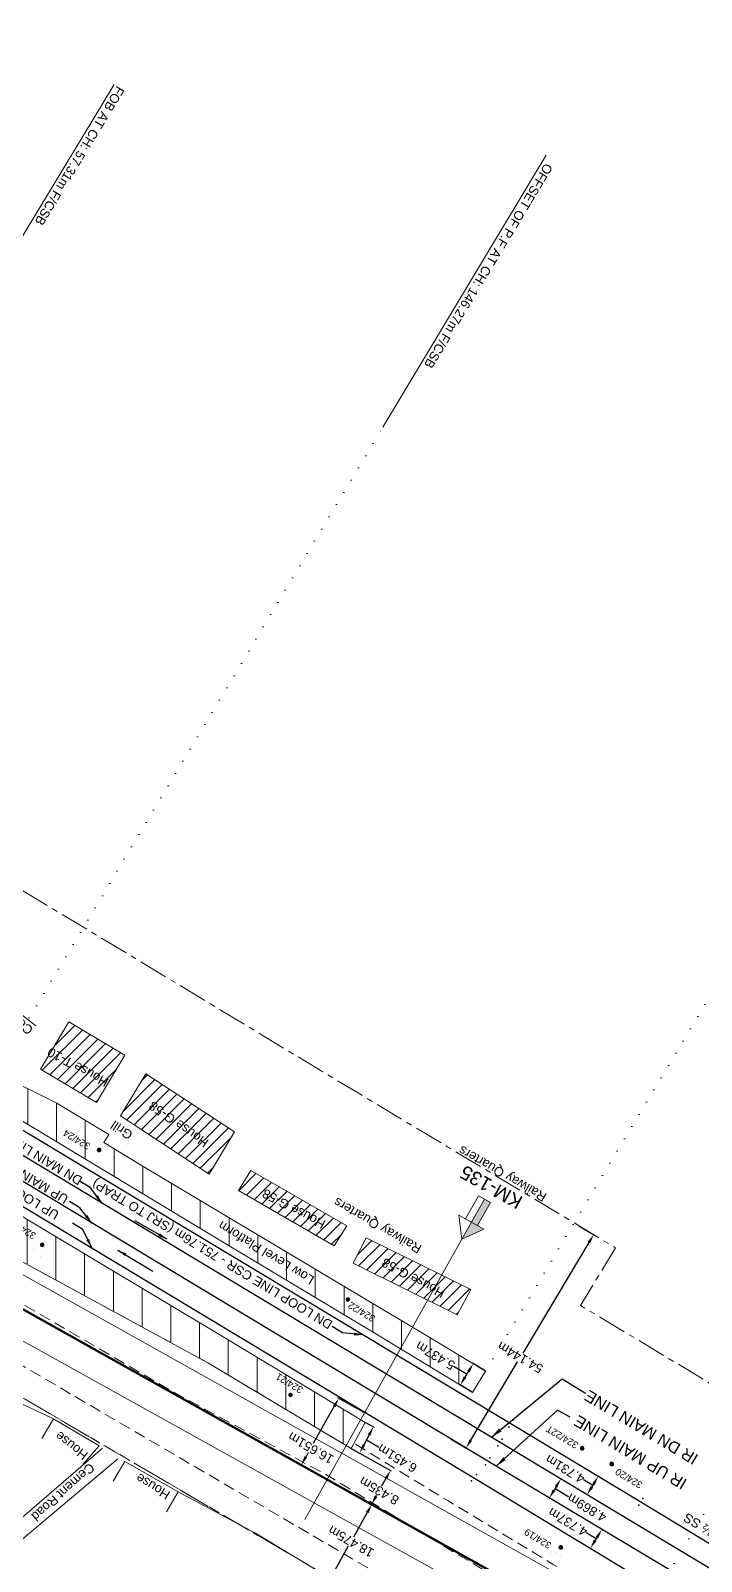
# Model space of a CAD drawing. Header units: metres. Extents: x 560405 to 1249476, y 3385111 to 6787087.
# Drawn here: x 624461.4 to 624607.2, y 3393520.6 to 3393853.8 of the extents above; entities that cross this region are included whole.
import ezdxf
from ezdxf.enums import TextEntityAlignment as Align

# ---------------------------------------------------------------- set-up
doc = ezdxf.new("R2010")
doc.units = ezdxf.units.M
doc.header["$MEASUREMENT"] = 0
doc.header["$PDSIZE"] = 0.05
for name, pattern in [('ACAD_ISO07W100', [3, 0, -3]), ('CENTER', [2, 1.25, -0.25, 0.25, -0.25]), ('DASHED', [0.75, 0.5, -0.25])]:
    doc.linetypes.add(name, pattern=pattern)
doc.layers.get('Defpoints').update_dxf_attribs({"color": 5, "lineweight": 0})
for name, color, linetype, lineweight in [('Boundary Dim', 10, 'Continuous', 13), ('Compound Wall', 7, 'Continuous', 13), ('DOTED LINE', 7, 'ACAD_ISO07W100', 18), ('Exg track', 7, 'Continuous', 0), ('Existing IR Track', 143, 'Continuous', 0), ('Existing Railway Boundary', 7, 'CENTER', 0), ('flow direction', 7, 'Continuous', 0), ('Grill', 7, 'Continuous', 13), ("MANDI GOBINDGARH STN. SRJ's", 251, 'Continuous', 0), ('NEW MANDI GOBINDGARH PLATFORM', 1, 'Continuous', 0), ('OHE MAST', 7, 'Continuous', 0), ('OHE MAST TEXT', 7, 'Continuous', 0), ('Platform', 7, 'Continuous', 0), ('Proposed Chainage', 10, 'Continuous', 0), ('PROPOSED DFCC TRACK', 1, 'Continuous', 0), ('Religious_Place', 7, 'Continuous', 13), ('Residential Building Pucca', 7, 'Continuous', 13), ('Residential Building Semipucca', 7, 'Continuous', 13), ('SRJ CH. in Station', 7, 'Continuous', 0), ('Subroad Edge', 34, 'Continuous', 0), ('Text', 7, 'Continuous', 0)]:
    doc.layers.add(name, color=color, linetype=linetype, lineweight=lineweight)
for name, color, linetype in [('Dimension', 10, 'Continuous'), ('OP-3 CH UP', 7, 'Continuous'), ('Point Code', 7, 'Continuous'), ('PROPOSED ROADS', 10, 'DASHED')]:
    doc.layers.add(name, color=color, linetype=linetype)
doc.styles.add('ARIAL', font='arial.ttf')
doc.styles.get("Standard").update_dxf_attribs({"font": 'arial.ttf'})
doc.styles.add('Style-Arial', font='arial.ttf')
doc.linetypes.add('F-LINE', pattern='A,0.6,["X",Standard,S=0.3,R=0,X=0,Y=-0.15],0.1', length=0.7)
doc.dimstyles.new('ISO-25', dxfattribs={"dimtxt": 2.5, "dimasz": 2.5, "dimexe": 1.25, "dimexo": 0.625, "dimtad": 1, "dimdec": 3, "dimtxsty": 'Standard', "dimcen": 2.5, "dimadec": 0, "dimazin": 0, "dimtfac": 1, "dimtdec": 3, "dimtmove": 0, "dimatfit": 3, "dimfxl": 1, "dimarcsym": 0})
doc.dimstyles.get("Standard").update_dxf_attribs({"dimtxt": 2.5, "dimasz": 2.5, "dimexe": 0.18, "dimexo": 0.0625, "dimgap": 0.09, "dimtad": 0, "dimtih": 1, "dimtoh": 1, "dimdec": 3, "dimzin": 0, "dimdsep": 46, "dimtxsty": 'Standard', "dimcen": 0.09, "dimaunit": 1, "dimadec": 4, "dimazin": 0, "dimtfac": 1, "dimtdec": 3, "dimtofl": 0, "dimtmove": 0, "dimatfit": 3, "dimfxl": 1, "dimtolj": 1, "dimtzin": 0, "dimarcsym": 0})
pattern_1 = [(45, (0, 0), (-1.325825214724776, 1.325825214724777), [])]

# ---------------------------------------------------------------- blocks, each defined once
blk = doc.blocks.new('*D3')
at = {"layer": 'Defpoints', "color": 0, "lineweight": 9, "transparency": 16777216}
for p in [(624528.364718475, 3393556.133679542), (624533.9922297796, 3393552.981506741), (624525.8550263346, 3393538.45431954)]:
    blk.add_point(p, dxfattribs=at)
at = {"layer": 'Dimension', "color": 0, "lineweight": -2, "transparency": 16777216}
for p, q in [((624527.3873308211, 3393554.388768835), (624522.8490264915, 3393546.286624528)), ((624533.93770132, 3393553.012050104), (624528.2076765115, 3393556.22164443)), ((624521.2049026835, 3393543.351403048), (624521.7629142631, 3393544.347610004)), ((624525.8004978751, 3393538.484862904), (624520.0704730663, 3393541.69445723))]:
    blk.add_line(p, q, dxfattribs=at)
at = {"layer": 'Dimension', "color": 0, "lineweight": 9, "transparency": 16777216}
for points in [[(624527.09651237, 3393554.551666778), (624527.6781492722, 3393554.225870893), (624528.364718475, 3393556.133679542)], [(624520.9140842324, 3393543.514300991), (624521.4957211346, 3393543.188505106), (624520.2275150298, 3393541.606492341)]]:
    blk.add_solid(points, dxfattribs=at)
at = {"layer": 'Dimension', "color": 0, "lineweight": 0, "transparency": 16777216, "insert": (624522.3059703774, 3393545.317117266), "char_height": 2, "attachment_point": 5, "rotation": 150}
blk.add_mtext('\\A1;16.651m', dxfattribs=at)
blk = doc.blocks.new('OHE MAST')
h = blk.add_hatch(color=256)
edge = h.paths.add_edge_path()
edge.add_arc((0, 0), 0.4115136487034073, 0, 360)
at = {"lineweight": 13, "const_width": 0.008, "flags": 128}
for points in [[(1.200000000093132, 2.8), (1.200000000093132, 1.6), (-1.199999999906868, 1.6), (-1.199999999906868, 2.8)], [(9.313225746154786e-11, 1.6), (0, 0)]]:
    blk.add_lwpolyline(points, dxfattribs=at)
blk.add_circle((0, 0), 0.4115136487034073)
blk = doc.blocks.new('*D45')
at = {"layer": 'Boundary Dim', "color": 0, "lineweight": -2, "transparency": 16777216}
for p, q in [((624534.5807884481, 3393531.274325377), (624531.5940971448, 3393525.925728152)), ((624535.5013074977, 3393533.050993869), (624535.3987184236, 3393533.108280272)), ((624527.5238298959, 3393518.636652078), (624530.5105211987, 3393523.985249303)), ((624526.4941735349, 3393516.920926568), (624526.3915844605, 3393516.978212971))]:
    blk.add_line(p, q, dxfattribs=at)
at = {"layer": 'Boundary Dim', "color": 0, "lineweight": 9, "transparency": 16777216}
for points in [[(624534.2897556146, 3393531.436839995), (624534.8718212815, 3393531.11181076), (624535.5558761536, 3393533.020522378)], [(624527.2327970624, 3393518.799166696), (624527.8148627293, 3393518.474137461), (624526.5487421906, 3393516.890455077)]]:
    blk.add_solid(points, dxfattribs=at)
at = {"layer": 'Defpoints', "color": 0, "lineweight": 9, "transparency": 16777216}
for p in [(624535.555876154, 3393533.020522378), (624535.5558761536, 3393533.020522378), (624526.5487421912, 3393516.890455077)]:
    blk.add_point(p, dxfattribs=at)
at = {"layer": 'Boundary Dim', "color": 0, "transparency": 16777216, "insert": (624531.0523091721, 3393524.955488727), "char_height": 2, "attachment_point": 5, "rotation": 150}
blk.add_mtext('\\A1;18.475m', dxfattribs=at)
blk = doc.blocks.new('KM POST PLAN')
at = {"extrusion": (0, 0, -1)}
h = blk.add_hatch(color=256, dxfattribs=at)
h.paths.add_polyline_path([(0, -20), (-4.656612873077393e-10, -8.468602305278182), (3, -8.468602305054665), (3, -20)])
h.paths.add_polyline_path([(-4.656612873077393e-10, -8.468602305278182), (0, 0), (6.250000000232831, -8.46860230481252), (3, -8.468602305054665)], flags=16)
at = {"flags": 128}
for points in [[(0, 0), (-6.250000000232831, -8.46860230481252), (6.250000000465661, -8.468602305278182)], [(0, 0), (0, -20)], [(0, 0), (6.250000000465661, -8.468602305278182)], [(3, -8.468602305278182), (3, -19.99999999953434), (-3, -20), (-3, -8.468602305278182)]]:
    blk.add_lwpolyline(points, dxfattribs=at)
at = {"style": 'Style-Arial'}
blk.add_attdef('KM-POST', text='', height=6, dxfattribs=at).set_placement((0, -26, -263.947480116054), align=Align.MIDDLE_CENTER)
blk = doc.blocks.new('*D76')
at = {"layer": 'Defpoints', "color": 0, "lineweight": 9, "transparency": 16777216}
for p in [(624531.0563110168, 3393545.209085765), (624526.9341455168, 3393537.849865821), (624535.5013476943, 3393533.051065742)]:
    blk.add_point(p, dxfattribs=at)
at = {"layer": 'Dimension', "color": 0, "lineweight": -2, "transparency": 16777216}
for p, q in [((624531.1108394763, 3393545.178542401), (624539.7805551578, 3393540.322320797)), ((624526.9886739764, 3393537.819322457), (624535.6583896579, 3393532.963100853)), ((624538.6461255404, 3393538.665374979), (624537.6994027863, 3393536.975209707)), ((624536.4787353482, 3393534.795976449), (624536.612623797, 3393535.035004829))]:
    blk.add_line(p, q, dxfattribs=at)
at = {"layer": 'Dimension', "color": 0, "lineweight": 9, "transparency": 16777216}
for points in [[(624538.3553070893, 3393538.828272922), (624538.9369439913, 3393538.502477037), (624539.6235131943, 3393540.410285686)], [(624536.1879168971, 3393534.958874391), (624536.7695537992, 3393534.633078507), (624535.5013476943, 3393533.051065742)]]:
    blk.add_solid(points, dxfattribs=at)
at = {"layer": 'Dimension', "color": 0, "lineweight": 0, "transparency": 16777216, "insert": (624537.1560132921, 3393536.005107268), "char_height": 2, "attachment_point": 5, "rotation": 150}
blk.add_mtext('\\A1;8.435m', dxfattribs=at)
blk = doc.blocks.new('*D85')
at = {"layer": 'Defpoints', "color": 0, "lineweight": 9, "transparency": 16777216}
for p in [(624580.5059052862, 3393593.73056208), (624552.7469368438, 3393547.243600915), (624556.0487616371, 3393545.271967409)]:
    blk.add_point(p, dxfattribs=at)
at = {"layer": 'Dimension', "color": 0, "lineweight": -2, "transparency": 16777216}
for p, q in [((624580.5595663125, 3393593.69851923), (624583.9622738353, 3393591.666645165)), ((624582.7823588707, 3393590.04177573), (624568.4165724303, 3393565.983902048)), ((624557.0741328459, 3393546.989120251), (624567.277112042, 3393564.075688099)), ((624552.8005978703, 3393547.211558065), (624556.2033053929, 3393545.179684))]:
    blk.add_line(p, q, dxfattribs=at)
at = {"layer": 'Dimension', "color": 0, "lineweight": 9, "transparency": 16777216}
for points in [[(624582.4961667304, 3393590.212670932), (624583.068551011, 3393589.870880529), (624583.8077300795, 3393591.758928574)], [(624556.7879407055, 3393547.160015453), (624557.3603249862, 3393546.81822505), (624556.0487616371, 3393545.271967409)]]:
    blk.add_solid(points, dxfattribs=at)
at = {"layer": 'Dimension', "color": 0, "lineweight": 0, "transparency": 16777216, "insert": (624567.846842236, 3393565.029795073), "char_height": 2, "attachment_point": 5, "rotation": 150}
blk.add_mtext('\\A1;54.144m', dxfattribs=at)
blk = doc.blocks.new('IR YARD GVG SURVEY DATA')
for p in [(235.1778000000631, -155.6393999997526), (232.8095000000903, -159.7216999996454), (234.2521000000415, -157.1103999996558), (231.9173000000883, -161.1950999996625), (229.2325999999885, -165.308999999892), (230.1445000000531, -163.8312999997288), (226.1410000000615, -168.8303000000305), (227.2552000000142, -167.4687000000849), (263.4274000000441, -172.6426999997348), (262.5706000000937, -174.1165999998339)]:
    blk.add_point(p)
at = {"layer": 'Point Code'}
for points in [[(467.6496103111619, -301.866254192089), (427.1227922331506, -277.4377015407768), (418.4099080002667, -272.1836949850393), (410.1045325289456, -267.2197280222442), (403.515387931736, -263.263961283004), (394.6992683585562, -257.9965275706503), (386.004969568909, -252.7974097721962), (377.3042590739649, -247.5810631991004), (364.8640687515467, -240.168864791914), (361.7940432736493, -238.3374724998542), (355.0162191144847, -234.2833804666792), (346.1260322494792, -228.9367470988745), (338.3954696816083, -224.2847900101639), (327.5870928495417, -217.7978238611768), (288.3266876242618, -194.1322987631678), (232.3654666502473, -160.4596474803245), (-42.457944913506, 4.860599313316868), (-275.0407789099891, 144.9144003323346), (-381.883533657284, 209.2644344453909), (-440.2677551729898, 244.5342453941082), (-468.8268857150685, 261.6845632153928)], [(469.59662819951, -308.5986517633875), (418.0004446375572, -277.6348456804273), (393.5273563146798, -262.9309721758385), (385.0562953778223, -257.8288366241591), (376.2976407405612, -252.5805431762125), (367.5535959162706, -247.3370964195466), (358.8191394733252, -242.0937824080071), (349.728335489501, -236.6197789354667), (341.1100180816398, -231.4411491755618), (332.6588099496242, -226.3503659383037), (324.1754077804134, -221.2742638191098), (315.4675063928215, -216.0447026537136), (291.60617584411, -201.7418365160161), (286.5175081846273, -198.6022091253867), (229.6975189846754, -164.5756109892135), (-44.93120048456618, 0.80944272703141), (-277.5737469796792, 140.8444503059364), (-386.4566428520636, 206.4833873087807), (-446.0607546468921, 242.2842125915448), (-475.4482587726435, 259.7013111621523)], [(-359.3354392615492, 201.2627382829181), (-273.1670392615833, 149.3025382828295), (-39.86140494307722, 8.859179099788264), (234.7000894166582, -156.3659573177312), (263.0199726301303, -173.3729875596994), (284.7383687254942, -186.5799437916018)], [(-370.4281217708756, 191.2172618827545), (-335.7304330617336, 170.3427807513098), (-281.3252116281805, 137.6737072430214), (-47.26612189537127, -3.176565798414998), (226.8052421017836, -168.2143022085505), (266.8576095613603, -192.4391822710227)]]:
    blk.add_lwpolyline(points, dxfattribs=at)
blk = doc.blocks.new('*D422')
at = {"layer": 'Defpoints', "color": 0, "lineweight": 9, "transparency": 16777216}
for p in [(624584.820973406, 3393539.182456919), (624582.3819937259, 3393535.1290701), (624582.3819937279, 3393535.129070099)]:
    blk.add_point(p, dxfattribs=at)
at = {"layer": 'OP-3 CH UP', "color": 0, "lineweight": -2, "transparency": 16777216}
for p, q in [((624581.726955269, 3393538.275071146), (624581.572465531, 3393538.367444956)), ((624583.6014835675, 3393537.155763509), (624581.726955269, 3393538.275071146)), ((624583.789822935, 3393537.468768294), (624583.4131442002, 3393536.842758724)), ((624584.8745261753, 3393539.150233467), (624584.975205384, 3393539.089653376)), ((624582.4355464951, 3393535.096846648), (624582.5362257038, 3393535.036266557))]:
    blk.add_line(p, q, dxfattribs=at)
at = {"layer": 'OP-3 CH UP', "color": 0, "lineweight": 9, "transparency": 16777216}
for points in [[(624584.0754377057, 3393537.296909881), (624583.5042081643, 3393537.640626705), (624584.8209734078, 3393539.182456918)], [(624583.698758971, 3393536.670900312), (624583.1275294295, 3393537.014617136), (624582.3819937276, 3393535.129070099)]]:
    blk.add_solid(points, dxfattribs=at)
at = {"layer": 'OP-3 CH UP', "color": 0, "lineweight": 9, "transparency": 16777216, "insert": (624577.5884826618, 3393540.749581664), "char_height": 2, "attachment_point": 5, "rotation": 149.1235960345507}
blk.add_mtext('\\A1;4.731m', dxfattribs=at)
blk = doc.blocks.new('*D423')
at = {"layer": 'Defpoints', "color": 0, "lineweight": 9, "transparency": 16777216}
for p in [(624576.6556754365, 3393538.574676102), (624574.1539108052, 3393534.397054855), (624574.1539108097, 3393534.397054852)]:
    blk.add_point(p, dxfattribs=at)
at = {"layer": 'OP-3 CH UP', "color": 0, "lineweight": -2, "transparency": 16777216}
for p, q in [((624576.7092959507, 3393538.542565508), (624576.8101025231, 3393538.482197585)), ((624574.2075313192, 3393534.364944261), (624574.3083378917, 3393534.304576338)), ((624575.6281363695, 3393536.858819622), (624575.1814498791, 3393536.112911334)), ((624575.4047931245, 3393536.485865478), (624578.2018497676, 3393534.80125952)), ((624578.2018497676, 3393534.80125952), (624578.3563395062, 3393534.708885709))]:
    blk.add_line(p, q, dxfattribs=at)
at = {"layer": 'OP-3 CH UP', "color": 0, "lineweight": 9, "transparency": 16777216}
for points in [[(624575.9141124494, 3393536.68756311), (624575.3421602896, 3393537.030076134), (624576.65567544, 3393538.574676101)], [(624575.467425959, 3393535.941654822), (624574.8954737992, 3393536.284167846), (624574.1539108086, 3393534.397054854)]]:
    blk.add_solid(points, dxfattribs=at)
at = {"layer": 'OP-3 CH UP', "color": 0, "lineweight": 9, "transparency": 16777216, "insert": (624582.3403223766, 3393532.326749003), "char_height": 2, "attachment_point": 5, "rotation": 149.1235960345507}
blk.add_mtext('\\A1;4.869m', dxfattribs=at)
blk = doc.blocks.new('*D424')
at = {"layer": 'Defpoints', "color": 0, "lineweight": 9, "transparency": 16777216}
for p in [(624585.5653994756, 3393527.56329539), (624583.1137352468, 3393523.50981994), (624583.1137352498, 3393523.509819938)]:
    blk.add_point(p, dxfattribs=at)
at = {"layer": 'OP-3 CH UP', "color": 0, "lineweight": -2, "transparency": 16777216}
for p, q in [((624585.6188784853, 3393527.530949671), (624585.7194190267, 3393527.470139719)), ((624582.3261744777, 3393526.740609546), (624582.1716847394, 3393526.832983356)), ((624584.3395673642, 3393525.536557664), (624582.3261744777, 3393526.740609546)), ((624584.5303364887, 3393525.851967072), (624584.1487982394, 3393525.221148255)), ((624583.1672142566, 3393523.477474222), (624583.267754798, 3393523.41666427))]:
    blk.add_line(p, q, dxfattribs=at)
at = {"layer": 'OP-3 CH UP', "color": 0, "lineweight": 9, "transparency": 16777216}
for points in [[(624584.8155578747, 3393525.679456573), (624584.2451151026, 3393526.02447757), (624585.5653994784, 3393527.563295388)], [(624584.4340196254, 3393525.048637757), (624583.8635768533, 3393525.393658753), (624583.1137352497, 3393523.509819939)]]:
    blk.add_solid(points, dxfattribs=at)
at = {"layer": 'OP-3 CH UP', "color": 0, "lineweight": 9, "transparency": 16777216, "insert": (624578.1877018693, 3393529.215120062), "char_height": 2, "attachment_point": 5, "rotation": 149.1235960345507}
blk.add_mtext('\\A1;4.737m', dxfattribs=at)
blk = doc.blocks.new('*D429')
at = {"layer": 'Defpoints', "color": 0, "lineweight": 9, "transparency": 16777216}
for p in [(624534.1268064209, 3393550.880961794), (624531.1108394755, 3393545.178542397), (624532.9069033988, 3393544.228617629)]:
    blk.add_point(p, dxfattribs=at)
at = {"layer": 'OP-3 CH UP', "color": 0, "lineweight": -2, "transparency": 16777216}
for p, q in [((624534.182055025, 3393550.851741222), (624536.0819863218, 3393549.846881777)), ((624534.9878120197, 3393548.163081731), (624533.8419617256, 3393545.996572926)), ((624531.1660880799, 3393545.149321825), (624533.0660193767, 3393544.144462381)), ((624534.4148868725, 3393547.079827328), (624537.0164967823, 3393545.529734457)), ((624537.0164967823, 3393545.529734457), (624537.1709865208, 3393545.437360647))]:
    blk.add_line(p, q, dxfattribs=at)
at = {"layer": 'OP-3 CH UP', "color": 0, "lineweight": 9, "transparency": 16777216}
for points in [[(624534.6931528037, 3393548.318924785), (624535.2824712356, 3393548.007238676), (624535.9228703452, 3393549.931037026)], [(624533.5473025097, 3393546.15241598), (624534.1366209416, 3393545.840729871), (624532.9069034001, 3393544.22861763)]]:
    blk.add_solid(points, dxfattribs=at)
at = {"layer": 'OP-3 CH UP', "color": 0, "lineweight": 9, "transparency": 16777216, "insert": (624541.1251112084, 3393543.073076996), "char_height": 2, "attachment_point": 5, "rotation": 149.1235960345507}
blk.add_mtext('\\A1;6.451m', dxfattribs=at)
blk = doc.blocks.new('*D431')
at = {"layer": 'Defpoints', "color": 0, "lineweight": 9, "transparency": 16777216}
for p in [(624557.6248154386, 3393563.671636001), (624560.282221944, 3393562.05718598), (624557.4590399127, 3393557.410190287)]:
    blk.add_point(p, dxfattribs=at)
at = {"layer": 'OP-3 CH UP', "color": 0, "lineweight": -2, "transparency": 16777216}
for p, q in [((624553.4742049337, 3393562.976807629), (624553.3197151956, 3393563.069181439)), ((624556.2132244234, 3393561.348138156), (624553.4742049337, 3393562.976807629)), ((624555.8400711888, 3393560.7339229), (624556.5863776575, 3393561.962353412)), ((624560.2288068628, 3393562.089637162), (624557.4709800053, 3393563.765095402)), ((624557.4056248318, 3393557.442641469), (624554.6477979745, 3393559.11809971))]:
    blk.add_line(p, q, dxfattribs=at)
at = {"layer": 'OP-3 CH UP', "color": 0, "lineweight": 9, "transparency": 16777216}
for points in [[(624556.1249516204, 3393560.560849937), (624555.5551907569, 3393560.906995864), (624554.8016334078, 3393559.02464031)], [(624556.8712580891, 3393561.789280448), (624556.3014972256, 3393562.135426375), (624557.6248154386, 3393563.671636002)]]:
    blk.add_solid(points, dxfattribs=at)
at = {"layer": 'OP-3 CH UP', "color": 0, "lineweight": 9, "transparency": 16777216, "insert": (624549.3702741418, 3393565.430664611), "char_height": 2, "attachment_point": 5, "rotation": 149.1235960345507}
blk.add_mtext('\\A1;5.437m', dxfattribs=at)

msp = doc.modelspace()

# ---------------------------------------------------------------- hatches: boundary and pattern name
at = {"layer": 'NEW MANDI GOBINDGARH PLATFORM', "lineweight": 15}
h = msp.add_hatch(dxfattribs=at)
h.set_pattern_fill('ANSI31', scale=50, angle=45)
h.set_pattern_definition([(90, (-151.732866843231, -401.3383725048043), (-6.25, 1.332267629550188e-15), [])])
h.paths.add_polyline_path([(624080.9066832295, 3393844.431060526), (624085.9908186857, 3393852.843895578), (624164.835474844, 3393805.788220848), (624197.1015057397, 3393786.541001903), (624287.9071390298, 3393732.373945813), (624308.4014134025, 3393720.14877355), (624386.8264885298, 3393673.366924347), (624415.8004112224, 3393655.956738865), (624414.7881975697, 3393654.2892653), (624455.497389335, 3393629.67291622), (624453.9066386103, 3393626.864199406), (624467.0510828233, 3393620.349033409), (624478.3655394063, 3393613.54193418), (624477.3227456087, 3393611.773956734), (624486.6934427962, 3393606.090207872), (624547.2862981042, 3393569.890781783), (624560.2822219449, 3393562.057185983), (624557.4590399133, 3393557.410190291), (624537.1710187498, 3393569.714984138), (624503.8135073886, 3393589.781460938), (624452.9204212007, 3393620.411556695), (624406.5628815519, 3393648.311247085), (624375.0010767427, 3393667.364057216), (624350.085500169, 3393682.418168243), (624316.1064436509, 3393703.055321274), (624302.2557063941, 3393711.435679267), (624275.6091233423, 3393727.621993571), (624237.7577297242, 3393750.400350655), (624153.7724994727, 3393800.498923981), (624113.7674926795, 3393824.661394569)])
h = msp.add_hatch(dxfattribs=at)
h.set_pattern_fill('ANSI31', scale=50, angle=45)
h.set_pattern_definition([(90, (-251.891050261911, -273.0517975003459), (-6.25, 1.332267629550188e-15), [])])
h.paths.add_polyline_path([(624531.0563110168, 3393545.209085765), (624534.126806421, 3393550.880961797), (624527.8673639194, 3393554.664597714), (624502.8936398631, 3393569.715485753), (624461.8899023569, 3393594.330464232), (624339.8563471317, 3393668.192406788), (624320.7852161267, 3393679.698453534), (624281.8522520629, 3393703.193872817), (624262.6294389664, 3393714.772735546), (624227.0881543352, 3393736.191537027), (624199.5250948049, 3393752.812691549), (624178.1974745846, 3393765.183559968), (624123.5677080745, 3393798.001830291), (624114.1252897602, 3393803.765354143), (624077.3448198113, 3393825.836372982), (624070.3440245881, 3393829.888652282), (624067.9669187015, 3393825.977399806), (624089.0533751984, 3393813.418959396), (624112.5368781233, 3393798.959651568), (624144.1750524866, 3393779.949752233), (624142.0144328437, 3393776.11632626), (624164.6781663595, 3393762.452860814), (624193.7862760259, 3393745.408974888), (624207.1144938349, 3393737.364828542), (624219.9599898973, 3393729.629795988), (624244.6521713734, 3393714.747829717), (624256.7934944996, 3393707.423582429), (624269.6295742925, 3393699.674186509), (624277.5418253167, 3393694.897404028), (624276.664963599, 3393693.328089886), (624276.8290509454, 3393693.236405303), (624289.6380294989, 3393685.608475956), (624290.963565363, 3393687.274441509), (624298.3125943361, 3393682.852420005), (624297.7761449645, 3393681.899936589), (624323.4866933323, 3393666.337570079), (624329.8275222398, 3393662.741726443), (624362.6205101281, 3393642.931722201), (624372.0093913946, 3393637.505131432), (624370.3169904641, 3393634.158728528), (624380.4796027936, 3393632.492476434), (624381.4659639295, 3393634.176050988), (624451.8694660156, 3393594.192722301), (624449.8440797535, 3393591.133705121), (624499.8910332065, 3393563.879459414)])
at = {"layer": 'Residential Building Pucca'}
h = msp.add_hatch(dxfattribs=at)
h.set_pattern_fill('ANSI31', color=256, scale=15)
h.set_pattern_definition(pattern_1)
h.paths.add_polyline_path([(624481.8905972649, 3393630.851187786), (624469.6883081278, 3393638.059005131), (624463.5204725771, 3393627.754094854), (624475.7213625807, 3393620.547105173)])
h.paths.add_polyline_path([(624479.241178039, 3393625.80267879), (624465.5507489541, 3393633.32036717), (624464.076235327, 3393630.635136921), (624477.766664412, 3393623.117448541)], flags=25)
h = msp.add_hatch(dxfattribs=at)
h.set_pattern_fill('ANSI31', color=256, scale=15)
h.set_pattern_definition(pattern_1)
h.paths.add_polyline_path([(624486.4218702033, 3393626.789954531), (624480.9072885007, 3393617.632027573), (624500.1759087845, 3393604.946682327), (624505.6918575856, 3393614.103709043)])
h.paths.add_polyline_path([(624501.0198170195, 3393612.370051881), (624487.8984710638, 3393621.696529012), (624486.1011482674, 3393619.167889969), (624499.2224942229, 3393609.841412838)], flags=24)
h = msp.add_hatch(dxfattribs=at)
h.set_pattern_fill('ANSI31', color=256, scale=15)
h.set_pattern_definition(pattern_1)
h.paths.add_polyline_path([(624509.2363232417, 3393605.707997157), (624506.5513328208, 3393601.332385913), (624527.3801178779, 3393589.336375157), (624530.1344958033, 3393593.67202273)])
h = msp.add_hatch(dxfattribs=at)
h.set_pattern_fill('ANSI31', color=256, scale=15)
h.set_pattern_definition(pattern_1)
h.paths.add_polyline_path([(624534.3454707003, 3393591.087466244), (624531.4875077711, 3393585.554955593), (624547.7309644192, 3393577.508995988), (624550.777580723, 3393582.94805938)])
h = msp.add_hatch(dxfattribs=at)
h.set_pattern_fill('ANSI31', color=256, scale=15)
h.set_pattern_definition(pattern_1)
h.paths.add_polyline_path([(624557.0673825793, 3393579.832497451), (624550.777580723, 3393582.94805938), (624547.7309644192, 3393577.508995988), (624554.1461045915, 3393574.331349764)])

# ---------------------------------------------------------------- linework, layer by layer
at = {"layer": 'Compound Wall', "flags": 128}
for points in [[(624478.3655394063, 3393613.54193418), (624477.3227456087, 3393611.773956734), (624486.6934427962, 3393606.090207872), (624547.2862981042, 3393569.890781783), (624560.2822219449, 3393562.057185983)], [(624493.4233208383, 3393535.758093741), (624510.2550199771, 3393526.798338828), (624524.3759665132, 3393518.20906385)]]:
    msp.add_lwpolyline(points, dxfattribs=at)
at = {"layer": 'Compound Wall', "lineweight": 20, "flags": 128}
msp.add_lwpolyline([(624493.4233208383, 3393535.758093741), (624510.2550199771, 3393526.798338828), (624524.3759665132, 3393518.20906385)], dxfattribs=at)
at = {"layer": 'DOTED LINE', "linetype": 'ACAD_ISO07W100', "lineweight": 18}
for p, q in [((624454.7020139726, 3393628.268557813), (624537.9753260018, 3393767.538251163)), ((624560.2822219449, 3393562.057185983), (624643.5555339741, 3393701.326879334)), ((624598.1295314052, 3393514.883724147), (624692.501879601, 3393672.604049609))]:
    msp.add_line(p, q, dxfattribs=at)
at = {"layer": 'Existing Railway Boundary', "color": 36, "lineweight": 20, "ltscale": 5, "flags": 128}
for points in [[(628955.3902732739, 3390792.723058028), (628931.5932907688, 3390806.500385017), (628894.0251022318, 3390836.995460028), (628805.3605320965, 3390890.975840149), (628763.1272062728, 3390916.934344674), (628721.407680707, 3390942.833331648), (628634.7682703518, 3390998.531336348), (628587.0910100004, 3391026.34260588), (628541.4721039116, 3391053.725168994), (628498.5869052905, 3391079.416409865), (628461.1936186409, 3391101.046613703), (628391.2270557452, 3391146.468232693), (628362.6236881403, 3391162.497294814), (628324.6396915168, 3391185.704854191), (628291.5767387678, 3391211.693334398), (628254.0780513309, 3391235.940269683), (628157.3612442815, 3391308.276656791), (628174.1002400358, 3391326.914282284), (628137.3570469138, 3391356.976130079), (627964.1475777351, 3391459.192332326), (627842.8937228112, 3391531.911468493), (627628.813813142, 3391662.215341115), (627542.6631218893, 3391714.392008408), (627424.9352329314, 3391785.370483662), (627222.9647924902, 3391909.273647795), (627204.5724904332, 3391920.639434029), (627188.7439894937, 3391930.178356955), (627172.9334215028, 3391939.706449563), (627156.2431456054, 3391949.76741637), (627139.5672462361, 3391959.819706094), (627123.6009795272, 3391969.411332748), (627107.6038399794, 3391979.021510864), (627094.8625704406, 3391986.712295489), (627082.1497442682, 3391994.385911074), (627065.7487619667, 3392004.258619886), (627049.3374702415, 3392014.137529942), (627032.6946085171, 3392024.147551132), (627016.0308711323, 3392034.170143878), (627000.420376913, 3392043.594052591), (626984.8328991623, 3392053.004049046), (626968.8891239612, 3392062.606432878), (626952.936336905, 3392072.214232735), (626935.7843826492, 3392082.528199357), (626918.6204792075, 3392092.849216555), (626911.602771725, 3392097.064514985), (626893.0809070546, 3392108.224601378), (626874.5706362354, 3392119.377721166), (626856.226800214, 3392130.433638213), (626837.8855219207, 3392141.48806134), (626820.3864412948, 3392152.027365282), (626802.8816263428, 3392162.570027599), (626783.4723509828, 3392174.252045597), (626764.0576662605, 3392185.93738366), (626746.1558024856, 3392196.711944656), (626728.25434483, 3392207.486260921), (626707.0601494851, 3392220.25719126), (626685.874617161, 3392233.022905185), (626648.9407838711, 3392255.255342558), (626610.671178175, 3392278.267601481), (626591.3871420465, 3392289.886470919), (626572.118404023, 3392301.496121166), (626553.8402404673, 3392312.490434418), (626535.5662733016, 3392323.482259882), (626522.8302868225, 3392331.10614821), (626502.0043314074, 3392343.702367709), (626484.7028372803, 3392354.080706529), (626467.0127445202, 3392364.771699431), (626449.284922556, 3392375.422128885), (626424.4420362402, 3392390.265280942), (626407.8647357449, 3392400.313634203), (626390.2842771373, 3392410.98362246), (626378.1904482294, 3392418.107321328), (626367.3818835471, 3392424.678159119), (626356.7584849813, 3392431.135491002), (626339.0548309191, 3392441.712642831), (626324.6325456513, 3392450.484461834), (626311.6182312528, 3392458.312927658), (626290.6127620962, 3392470.99309603), (626276.241793642, 3392479.644590152), (626252.5580761821, 3392493.964849103), (626233.8146211812, 3392505.246747532), (626215.054065092, 3392516.538939379), (626191.0882038466, 3392530.957724651), (626167.1186344044, 3392545.378731335), (626148.2507515505, 3392556.739669695), (626129.3894809322, 3392568.096655732), (626109.0675594844, 3392580.324070476), (626088.7403675024, 3392592.55459393), (626063.7845793149, 3392607.596163199), (626038.8416406431, 3392622.63000052), (626017.6425292065, 3392635.418185332), (625996.4509185355, 3392648.201604738), (625974.9359047018, 3392661.160212598), (625952.8751190196, 3392674.488802433), (625933.5371605121, 3392686.104510253), (625914.1589659199, 3392697.744387005), (625896.1454672009, 3392708.614764886), (625885.6622147305, 3392714.935025863), (625875.1898497081, 3392721.248586014), (625871.6088065823, 3392723.397883732), (625854.6292729989, 3392733.620205564), (625837.6635911227, 3392743.834208629), (625819.8658659357, 3392754.563131441), (625802.09270596, 3392765.277202951), (625784.0738114975, 3392776.097383261), (625766.027885956, 3392786.933815166), (625747.7802281049, 3392797.925818165), (625729.6331488248, 3392808.856651852), (625710.0130936312, 3392820.4000634), (625690.2406369286, 3392832.033081949), (625670.557112395, 3392843.821259058), (625650.9098479383, 3392855.588122765), (625631.8821292638, 3392867.060174603), (625612.8814696783, 3392878.515923284), (625595.4116156301, 3392889.056968671), (625577.9617409202, 3392899.585960442), (625560.9769649641, 3392909.798433078), (625543.9664864696, 3392920.026267886), (625527.0929393494, 3392930.202454609), (625510.2316737374, 3392940.371314832), (625492.2072369083, 3392951.250106034), (625474.188702711, 3392962.125336059), (625459.4134822922, 3392971.043885786), (625444.6385447177, 3392979.96226348), (625429.7391924019, 3392988.965470577), (625414.8650904412, 3392997.953428239), (625398.0893746738, 3393008.047968151), (625381.2877988192, 3393018.158061214), (625364.4876137333, 3393028.294321326), (625347.666807639, 3393038.443073131), (625341.4954036948, 3393042.196158622), (625336.6811458175, 3393045.148786399), (625324.975767858, 3393052.185398954), (625313.1706258499, 3393059.28198675), (625305.1662410959, 3393064.122010302), (625297.2032297447, 3393068.937166527), (625281.7487516811, 3393078.235431037), (625266.3026761316, 3393087.553947532), (625250.5827399951, 3393097.000154667), (625234.857644122, 3393106.474794557), (625220.962924009, 3393114.844075147), (625207.0756008336, 3393123.208876482), (625191.9733925246, 3393132.282352041), (625166.0786456075, 3393147.773257642), (625153.4580794208, 3393156.058067555), (625151.1140306528, 3393150.701806309), (625147.8866064136, 3393153.755109538), (625116.7003176456, 3393173.328725581), (625093.3281009087, 3393188.004102509), (625071.1556376488, 3393203.04771609), (625055.715686105, 3393212.822521503), (625027.3996751768, 3393228.609579806), (625007.6824612496, 3393240.566858056), (624979.824988589, 3393257.460702856), (624954.8894415741, 3393272.582579359), (624917.8619030291, 3393296.908772878), (624917.926044002, 3393297.735427822), (624854.2544398054, 3393338.380601088), (624790.171427503, 3393374.110708836), (624761.6212498709, 3393391.194653209), (624742.873096604, 3393402.413231659), (624713.9783118643, 3393419.703383108), (624678.9616708527, 3393441.619632704), (624667.4094892285, 3393431.60046909), (624566.1173146247, 3393492.840190136), (624519.8877592165, 3393520.939082446), (624450.2812852944, 3393561.729595911), (624447.0221203492, 3393556.338133974), (624253.5788529769, 3393673.137691705), (624021.972684709, 3393812.249321262)], [(624924.3693616794, 3393369.123601623), (624757.1408007181, 3393470.321762615), (624580.9680510892, 3393576.323480861), (624588.544582341, 3393588.87947163), (624585.0405547917, 3393590.993870623), (624568.0816432962, 3393601.228687702), (624556.6055443018, 3393608.118516662), (624545.2314362511, 3393614.947277425), (624532.9272719354, 3393622.367609364), (624520.6168041779, 3393629.791742776), (624509.9792041642, 3393636.231972044), (624499.3008332016, 3393642.696912916), (624491.2403223205, 3393647.569557618), (624483.1601079941, 3393652.453963715), (624472.508837131, 3393658.861103329), (624461.967754563, 3393665.202215313), (624452.0781128985, 3393671.185026597), (624442.0902869512, 3393677.227129962), (624431.7664548532, 3393683.448910156), (624424.2757588344, 3393687.902494958), (624411.1712704446, 3393673.267288693)]]:
    msp.add_lwpolyline(points, dxfattribs=at)
at = {"layer": 'Grill', "color": 10, "linetype": 'F-LINE', "lineweight": 13, "ltscale": 5, "flags": 128}
for points in [[(624777.2946276758, 3393405.064134479), (624328.8564055298, 3393656.250616519), (624322.3136873507, 3393659.916101648), (624315.7749482176, 3393663.583387932), (624309.2462950738, 3393667.253072919), (624302.722809053, 3393670.931936054), (624296.2088873492, 3393674.621525811), (624289.706281615, 3393678.324868904), (624283.2167634007, 3393682.044974789), (624276.736590286, 3393685.788031412, -0.01275446457818694), (624190.1042950297, 3393739.034674017), (624183.8381090391, 3393743.125887812), (624177.5881793458, 3393747.235804532), (624171.3472952937, 3393751.36496828), (624165.1135711096, 3393755.510439842), (624158.8850982051, 3393759.669288919), (624152.6574169687, 3393763.840287982), (624146.4349172835, 3393768.016278829), (624140.2118029916, 3393772.196913349), (624017.6744089043, 3393854.530360674), (624011.4483427434, 3393858.712977396), (624005.2182489973, 3393862.894062119), (623998.9779071915, 3393867.073544058), (623992.731690731, 3393871.244240787), (623986.4751254665, 3393875.404901832), (623980.2062823576, 3393879.552564163), (623973.9232516146, 3393883.684247938), (623967.6294238399, 3393887.793509146, 0.004000562040747724), (623940.573756984, 3393905.082649282), (623934.2006406139, 3393909.067831786), (623927.8117117758, 3393913.033796689), (623921.414243359, 3393916.980173814), (623915.0101369027, 3393920.909948273), (623908.6012708783, 3393924.826115411), (623902.1921077274, 3393928.730092206), (623895.777985513, 3393932.62885044), (623889.3645964544, 3393936.523043198), (623855.7286428883, 3393956.943102437)], [(624673.6338402961, 3393449.598648692), (624322.5033857797, 3393644.908696927), (624315.9597812052, 3393648.574678602), (624309.4157245405, 3393652.244945613), (624302.8684695429, 3393655.925079932), (624296.3263998094, 3393659.614423191), (624289.7886100691, 3393663.317532186), (624283.2568732338, 3393667.037465931), (624276.7329848075, 3393670.777274484), (624270.224225949, 3393674.536842711, -0.004048518075573214), (624242.2499432175, 3393691.066402111, -0.004048518075573214)]]:
    msp.add_lwpolyline(points, format="xyb", dxfattribs=at)
at = {"layer": "MANDI GOBINDGARH STN. SRJ's", "color": 0, "lineweight": 0, "flags": 128}
for points in [[(624443.3012044681, 3393782.201581157), (624479.537115181, 3393842.093914287)], [(624573.5014720066, 3393826.712245946), (624537.9752905912, 3393767.538191941)]]:
    msp.add_lwpolyline(points, dxfattribs=at)
at = {"layer": 'OP-3 CH UP', "color": 40, "lineweight": 9, "true_color": 0xf8d731}
for radius in [8763.390204008203, 8182.523579919245, 7294.120923781302]:
    msp.add_circle((624059.7714463129, 3393874.418761324), radius, dxfattribs=at)
at = {"layer": 'Platform', "lineweight": 15, "flags": 128}
for points in [[(624449.8440797535, 3393591.133705121), (624499.8910332065, 3393563.879459414), (624531.0563110168, 3393545.209085765), (624534.126806421, 3393550.880961797), (624527.8673639194, 3393554.664597714), (624502.8936398631, 3393569.715485753), (624461.8899023569, 3393594.330464232), (624339.8563471317, 3393668.192406788)], [(624453.9066386103, 3393626.864199406), (624467.0510828233, 3393620.349033409), (624478.3655394063, 3393613.54193418), (624477.3227456087, 3393611.773956734), (624486.6934427962, 3393606.090207872), (624547.2862981042, 3393569.890781783), (624560.2822219449, 3393562.057185983), (624557.4590399133, 3393557.410190291), (624537.1710187498, 3393569.714984138), (624503.8135073886, 3393589.781460938), (624452.9204212007, 3393620.411556695)]]:
    msp.add_lwpolyline(points, dxfattribs=at)
at = {"layer": 'Proposed Chainage', "lineweight": 0}
msp.add_line((624555.1488035144, 3393590.751916346), (624525.8550263344, 3393538.45431954), dxfattribs=at)
at = {"layer": 'Proposed Chainage', "linetype": 'Continuous', "lineweight": 0, "flags": 128}
msp.add_lwpolyline([(624520.9680880652, 3393529.729766006), (624525.8550263344, 3393538.45431954)], dxfattribs=at)
at = {"layer": 'PROPOSED DFCC TRACK', "color": 1, "linetype": 'Continuous', "lineweight": 50, "flags": 128}
msp.add_lwpolyline([(624635.0230351939, 3393477.305365814), (624325.6798956547, 3393650.579656723), (624319.1367342753, 3393654.245390126), (624312.5953362831, 3393657.914166826), (624306.0573821169, 3393661.589076534), (624299.5246044312, 3393665.273179623), (624292.9987487091, 3393668.969528998), (624286.4815774244, 3393672.681167418), (624279.9748741041, 3393676.411124636), (624273.4804040088, 3393680.162439435, -0.01275592841427827), (624186.5556637518, 3393733.588826956)], format="xyb", dxfattribs=at)
at = {"layer": 'PROPOSED ROADS', "color": 1, "linetype": 'DASHED', "lineweight": 13, "ltscale": 5, "flags": 128}
for points in [[(624657.6537517157, 3393447.174868914), (624453.2155318497, 3393566.964415364), (624345.0586615116, 3393624.902500331)], [(624654.4125634567, 3393442.120553651), (624450.2812852944, 3393561.729595911), (624342.2254506571, 3393619.613557502)]]:
    msp.add_lwpolyline(points, dxfattribs=at)
at = {"layer": 'Religious_Place', "flags": 128}
msp.add_lwpolyline([(624453.2105170799, 3393553.173061648), (624456.0367190599, 3393556.547460719), (624466.3737239188, 3393551.651170553), (624463.825064778, 3393547.350773801)], dxfattribs=at)
msp.add_lwpolyline([(624453.2105170799, 3393553.173061648), (624456.0367190599, 3393556.547460719), (624466.3737239188, 3393551.651170553), (624463.825064778, 3393547.350773801)], dxfattribs=at)
at = {"layer": 'Residential Building Pucca', "flags": 128}
msp.add_lwpolyline([(624463.825064778, 3393547.350773801), (624466.3737239188, 3393551.651170553), (624476.2754616172, 3393545.782838921), (624472.7664801657, 3393541.705761251)], dxfattribs=at)
msp.add_lwpolyline([(624463.825064778, 3393547.350773801), (624466.3737239188, 3393551.651170553), (624476.2754616172, 3393545.782838921), (624472.7664801657, 3393541.705761251)], dxfattribs=at)
at = {"layer": 'Residential Building Pucca'}
for points in [[(624475.7213625807, 3393620.547105173), (624463.5204725771, 3393627.754094854), (624469.6883081278, 3393638.059005131), (624481.8905972649, 3393630.851187786)], [(624475.7213625807, 3393620.547105173), (624463.5204725771, 3393627.754094854), (624469.6883081278, 3393638.059005131), (624481.8905972649, 3393630.851187786)], [(624500.1759087845, 3393604.946682327), (624480.9072885007, 3393617.632027573), (624486.4218702033, 3393626.789954531), (624505.6918575856, 3393614.103709043)], [(624500.1759087845, 3393604.946682327), (624480.9072885007, 3393617.632027573), (624486.4218702033, 3393626.789954531), (624505.6918575856, 3393614.103709043)], [(624506.5513328208, 3393601.332385913), (624527.3801178779, 3393589.336375157), (624530.1344958033, 3393593.67202273), (624509.2363232417, 3393605.707997157)], [(624506.5513328208, 3393601.332385913), (624527.3801178779, 3393589.336375157), (624530.1344958033, 3393593.67202273), (624509.2363232417, 3393605.707997157)], [(624554.1461045915, 3393574.331349764), (624531.4875077711, 3393585.554955593), (624534.3454707003, 3393591.087466244), (624557.0673825793, 3393579.832497451)], [(624554.1461045915, 3393574.331349764), (624531.4875077711, 3393585.554955593), (624534.3454707003, 3393591.087466244), (624557.0673825793, 3393579.832497451)]]:
    msp.add_3dface(points, dxfattribs=at)
at = {"layer": 'Residential Building Semipucca', "flags": 128}
msp.add_lwpolyline([(624479.3482312287, 3393538.068598817), (624481.8354571917, 3393542.404816368), (624493.4233208383, 3393535.758093741), (624490.9360948752, 3393531.421876189)], dxfattribs=at)
at = {"layer": 'Subroad Edge', "lineweight": 15, "flags": 128}
for points in [[(624462.5454684867, 3393637.175649883), (624442.1411025004, 3393653.147386196), (624419.3913954307, 3393670.407208371), (624397.6137675097, 3393687.59487268), (624414.4099223377, 3393702.213714225), (624434.0026607602, 3393719.681963039)], [(624452.6027474119, 3393524.205411281), (624477.0240793396, 3393545.249323157)], [(624454.7912966737, 3393521.395386114), (624480.307566082, 3393542.935415217)]]:
    msp.add_lwpolyline(points, dxfattribs=at)
at = {"layer": 'Subroad Edge', "color": 3, "linetype": 'DASHED', "lineweight": 18, "ltscale": 5, "flags": 128}
for points in [[(624434.4229797709, 3393599.531627851), (624499.8910332065, 3393563.879459414), (624531.0563110168, 3393545.209085765), (624531.7166478053, 3393546.329696636), (624552.0747886827, 3393533.856615943), (624575.0137946794, 3393519.981396948), (624594.6072664711, 3393508.057465828), (624625.9653911366, 3393488.079258235), (624655.0435208066, 3393470.91489959), (624683.2352679418, 3393453.76821568), (624700.8039912807, 3393443.473964727), (624718.7444169269, 3393432.971963618), (624748.1555548004, 3393416.204591323), (624773.6847642808, 3393401.606783823), (624794.7453545948, 3393389.257444479), (624819.1025850388, 3393374.529966912), (624837.1762676554, 3393363.611015189), (624840.1539475902, 3393361.863426016), (624860.2447664189, 3393349.73977421)], [(624431.0058826344, 3393593.400077643), (624492.3044788705, 3393557.548624354), (624525.498375924, 3393539.581740968), (624547.1899357393, 3393526.351975832), (624570.8230286479, 3393512.248381943), (624590.4721309618, 3393500.153065142), (624623.079598461, 3393480.347276036), (624650.3819211662, 3393464.806764144), (624678.1912005089, 3393446.011385557), (624695.1433404362, 3393434.263168812), (624715.0897313107, 3393422.747329429), (624742.8104172333, 3393407.026297578), (624767.7597575696, 3393392.756183281), (624789.7031613105, 3393379.785860714), (624813.0600820506, 3393365.829901029), (624832.8312528272, 3393353.752265846), (624831.3059600064, 3393352.309444769)]]:
    msp.add_lwpolyline(points, dxfattribs=at)

# ---------------------------------------------------------------- block references
at = {"layer": 'OHE MAST', "color": 2}
for p, rotation in [((624476.2638055398, 3393610.172606467), 329.0208306544455), ((624463.8883373627, 3393589.522425255), 149.0208306544455), ((624530.3699019175, 3393577.61635903), 329.0208306544455), ((624517.8680891254, 3393556.890082756), 149.0208306544455), ((624581.3108161513, 3393545.222660208), 329.0208306544455), ((624587.7054034297, 3393541.812415079), 329.0208306544455), ((624576.6562910399, 3393523.697540718), 149.0208306544455)]:
    msp.add_blockref('OHE MAST', p, dxfattribs=dict(at, rotation=rotation))
at = {"layer": 'Point Code'}
msp.add_blockref('IR YARD GVG SURVEY DATA', (624331.075, 3393706.9861), dxfattribs=at)
at = {"layer": 'Proposed Chainage', "lineweight": 0}
ref = msp.add_blockref('KM POST PLAN', (624555.1488035144, 3393590.751916346), dxfattribs=dict(at, xscale=0.4999999999999997, yscale=0.4999999999999997, zscale=0.4999999999999997, rotation=150.6343027009894))
ref.add_attrib('KM-POST', 'KM-135', dxfattribs={"layer": '0', "color": 10, "height": 2.999999999999999, "rotation": 150.6343027237939, "style": 'Style-Arial'}).set_placement((624561.5237704794, 3393602.081514582, -131.973740058027), align=Align.MIDDLE_CENTER)

# ---------------------------------------------------------------- texts
at = {"layer": 'Exg track', "style": 'ARIAL'}
msp.add_text('1 IN 8½ SS', height=2, rotation=149, dxfattribs=at).set_placement((624616.3718969489, 3393523.920436463))
at = {"layer": 'Existing IR Track', "color": 7, "lineweight": 0, "style": 'ARIAL'}
for s, p in [('IR DN MAIN LINE', (624582.1839048138, 3393556.984645867)), ('IR UP MAIN LINE', (624579.8854491604, 3393551.503469756))]:
    msp.add_text(s, height=2.5, rotation=149, dxfattribs=at).set_placement(p, align=Align.MIDDLE_RIGHT)
at = {"layer": "MANDI GOBINDGARH STN. SRJ's", "color": 0, "lineweight": 9, "style": 'Style-Arial'}
for s, rotation, p in [('FOB AT CH: 57.31m F/CSB', 238.8253270588465, (624480.1897086636, 3393841.964551915)), ('OFFSET OF P.F AT CH: 146.27m F/CSB', 239.020761665244, (624573.2863979862, 3393825.137386905))]:
    msp.add_text(s, height=2, rotation=rotation, dxfattribs=at).set_placement(p)
at = {"layer": 'OHE MAST TEXT', "style": 'ARIAL'}
for s, p in [('324/24', (624474.5396993593, 3393611.41927682)), ('324/23', (624462.7120159701, 3393591.950515253)), ('324/22', (624536.4691046865, 3393573.932204824)), ('324/21', (624520.7631191423, 3393558.400092751)), ('324/22T', (624580.6189498386, 3393546.355566937)), ('324/20', (624594.5814129006, 3393537.689248376)), ('324/19', (624574.7836993594, 3393524.55227682))]:
    msp.add_text(s, height=1.5, rotation=149, dxfattribs=at).set_placement(p)
at = {"layer": 'SRJ CH. in Station', "lineweight": 13}
for s, p in [('UP LOOP CUM DN DISPATCH LINE CSR - 743.85m  (SRJ TO SRJ) ', (624430.2599990705, 3393618.113649494)), ('UP MAIN LINE CSR - 753.95m (FM TO FM)', (624445.8459541295, 3393613.36611876)), ('DN MAIN LINE 769.86m (FM TO FM)', (624452.4014525112, 3393615.310366691)), ('DN LOOP LINE CSR - 751.76m (SRJ TO TRAP)', (624500.8747423138, 3393587.541927567))]:
    msp.add_text(s, height=2, rotation=148.8421317356238, dxfattribs=at).set_placement(p, align=Align.MIDDLE_CENTER)
at = {"layer": 'Subroad Edge', "style": 'ARIAL'}
for rotation, p in [(141.380399359259, (624462.1316972865, 3393636.65795795)), (221.7191586493818, (624474.1950111336, 3393542.212907437))]:
    msp.add_text('Cement Road', height=2, rotation=rotation, dxfattribs=at).set_placement(p)
at = {"layer": 'Text'}
for s, rotation, p in [('House T-10', 151.2279311584345, (624478.5314710756, 3393625.570997003)), ('House G-58', 144.5952945437281, (624500.2790638941, 3393612.220366378)), ('Grill', 145.9791217398227, (624483.8028416649, 3393613.942297441)), ('Railway Quarters', 150.1612544281348, (624573.7703775597, 3393600.539934888)), ('House G-58', 151.5213967569023, (624525.6784863976, 3393594.640050635)), ('Low Level Platform', 148.5603367375768, (624523.2381879027, 3393582.458929142)), ('House G-58', 151.5213967569023, (624551.6799864103, 3393579.599394462)), ('House', 148.3118731420136, (624491.9157020829, 3393535.653831396))]:
    msp.add_text(s, height=2, rotation=rotation, dxfattribs=at).set_placement(p)
at = {"layer": 'Text', "style": 'ARIAL'}
for s, rotation, p in [('Grill', 145.9791217398227, (624483.8028416649, 3393613.942297441)), ('Railway Quarters', 150.1612544281348, (624546.6000126074, 3393589.266806206)), ('House', 141.7222340200505, (624474.0360651126, 3393544.103353147)), ('House', 148.3118731420136, (624491.9157020829, 3393535.653831396))]:
    msp.add_text(s, height=2, rotation=rotation, dxfattribs=at).set_placement(p)

# ---------------------------------------------------------------- dimensions: what is measured, and where the dimension line sits
at = {"layer": 'Boundary Dim'}
dim = msp.add_aligned_dim(p1=(624526.5487421909, 3393516.890455077), p2=(624535.555876154, 3393533.020522378), distance=3.0492571802670343e-10, dimstyle='Standard', override={"dimtxt": 2, "dimasz": 2, "dimdsep": 0, "dimpost": 'm', "dimtmove": 2}, dxfattribs=at)
dim.commit()
dim.dimension.update_dxf_attribs({"geometry": '*D45', "text_midpoint": (624531.0523091721, 3393524.955488727), "text_rotation": 150})
at = {"layer": 'Dimension', "color": 7, "lineweight": 0}
dim = msp.add_linear_dim(base=(624556.0487616371, 3393545.271967409), p1=(624580.5059052861, 3393593.73056208), p2=(624552.7469368436, 3393547.243600915), angle=239.1571173427896, dimstyle='Standard', override={"dimtxt": 2, "dimasz": 2, "dimdec": 3, "dimpost": 'm'}, dxfattribs=at)
dim.commit()
dim.dimension.update_dxf_attribs({"geometry": '*D85', "text_midpoint": (624567.846842236, 3393565.029795073), "dimtype": 161, "text_rotation": 150})
at = {"layer": 'Dimension', "color": 10, "lineweight": 0}
for base, p1, p2, angle, override, picture, middle in [((624528.364718475, 3393556.133679542), (624525.8550263344, 3393538.45431954), (624533.9922297795, 3393552.98150674), 60.74523329224267, {"dimtxt": 2, "dimasz": 2, "dimpost": 'm'}, '*D3', (624522.3059703774, 3393545.317117266)), ((624535.5013476943, 3393533.051065742), (624531.0563110168, 3393545.209085765), (624526.934145517, 3393537.849865821), 240.74523328891797, {"dimtxt": 2, "dimasz": 2, "dimdec": 3, "dimpost": 'm'}, '*D76', (624537.1560132921, 3393536.005107268))]:
    dim = msp.add_linear_dim(base=base, p1=p1, p2=p2, angle=angle, dimstyle='Standard', override=override, dxfattribs=at)
    dim.commit()
    dim.dimension.update_dxf_attribs({"geometry": picture, "text_midpoint": middle, "dimtype": 161, "text_rotation": 150})
at = {"layer": 'OP-3 CH UP', "color": 0, "lineweight": 9}
for base, p1, p2, angle, picture, middle in [((624557.6248154386, 3393563.671636001), (624557.4590399136, 3393557.410190289), (624560.2822219447, 3393562.057185982), 58.72012920797343, '*D431', (624553.2424703264, 3393563.115368343)), ((624532.9069033988, 3393544.228617629), (624534.1268064209, 3393550.880961796), (624531.110839476, 3393545.1785424), 242.12597168844627, '*D429', (624537.2482313883, 3393545.391173741)), ((624582.3819937279, 3393535.129070099), (624584.8209734061, 3393539.18245692), (624582.3819937262, 3393535.129070102), 238.96408766298316, '*D422', (624581.4952206628, 3393538.413631861)), ((624574.1539108097, 3393534.397054852), (624576.6556754365, 3393538.574676104), (624574.1539108055, 3393534.397054857), 239.084755577696, '*D423', (624578.4335843761, 3393534.662698803)), ((624583.1137352498, 3393523.509819938), (624585.5653994757, 3393527.56329539), (624583.1137352469, 3393523.509819941), 238.833185755601, '*D424', (624582.0944398704, 3393526.879170259))]:
    dim = msp.add_linear_dim(base=base, p1=p1, p2=p2, angle=angle, dimstyle='Standard', override={"dimtxt": 2, "dimasz": 2, "dimpost": 'm', "dimtmove": 1}, dxfattribs=at)
    dim.commit()
    dim.dimension.update_dxf_attribs({"geometry": picture, "text_midpoint": middle, "dimtype": 161})

# ---------------------------------------------------------------- leaders
at = {"layer": 'Existing IR Track', "color": 7, "lineweight": 0}
for points in [[(624561.5633218233, 3393547.655650517), (624576.9298526163, 3393560.341421626), (624582.0207168321, 3393557.279767498)], [(624562.5835989496, 3393541.325925443), (624575.9669903527, 3393553.539781243), (624578.6395213316, 3393552.072625873)]]:
    msp.add_leader(points, dimstyle='ISO-25', override={"dimtxt": 0.5, "dimtad": 0}, dxfattribs=at)
at = {"layer": 'flow direction', "lineweight": 0}
for points in [[(624476.9209505704, 3393598.5723378), (624474.3022890334, 3393602.047259492), (624472.0682283428, 3393603.41343394)], [(624474.7079553591, 3393594.239709588), (624472.0952849096, 3393597.605266453), (624469.861224219, 3393598.971440901)], [(624474.6891928411, 3393588.867007518), (624472.7153989091, 3393592.857611809), (624470.4813382184, 3393594.223786257)], [(624491.0539416085, 3393590.740840206), (624484.0513638589, 3393594.784831351)], [(624480.3511122412, 3393588.398473972), (624487.9661689596, 3393583.769901902)], [(624533.6925268346, 3393569.926731144), (624529.1991433258, 3393570.378974171), (624526.9650826352, 3393571.745148619)]]:
    msp.add_leader(points, dimstyle='ISO-25', override={"dimtxt": 0.5, "dimasz": 2, "dimtad": 0}, dxfattribs=at)

doc.saveas('drawing.dxf')
